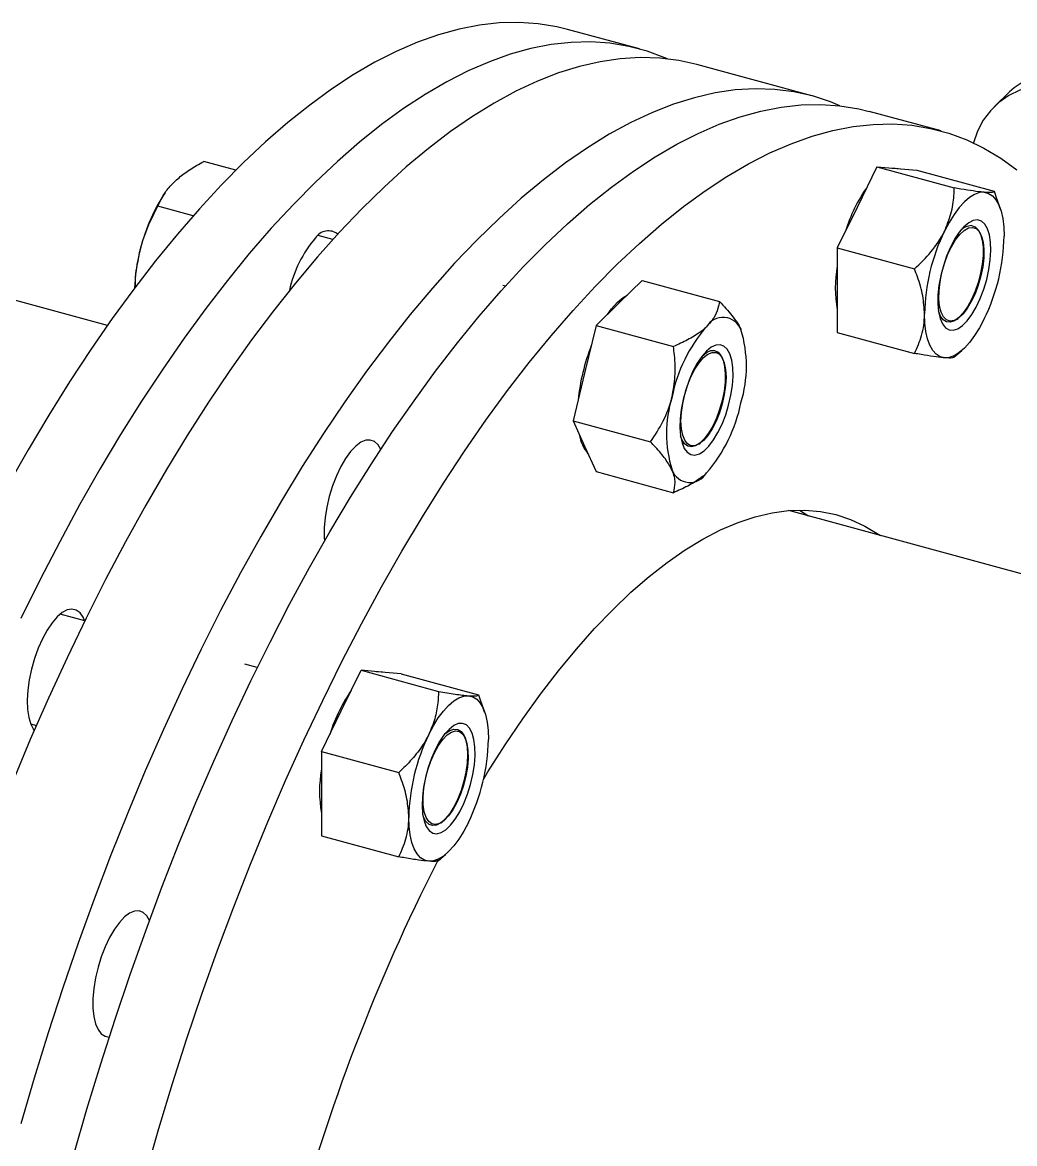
# Model space of a CAD drawing. Header units: inches. Extents: x 0.9 to 37.1, y -8.4 to 11.7.
# Drawn here: x 2.2476 to 2.327, y 0.9268 to 1.0166 of the extents above; entities that cross this region are included whole.
import ezdxf

# ---------------------------------------------------------------- set-up
doc = ezdxf.new("R2010")
doc.units = ezdxf.units.IN
doc.header["$MEASUREMENT"] = 0

msp = doc.modelspace()

# ---------------------------------------------------------------- linework, layer by layer
at = {"color": 7, "linetype": 'Continuous', "lineweight": 25}
for p, q in [((2.296980691391068, 1.014451468117151), (2.291222760911398, 1.016016350244)), ((2.310799724542276, 1.010695751012706), (2.301587035774803, 1.013199562415664)), ((2.326629332891768, 1.011007875918082), (2.32541398031643, 1.009821654546196)), ((2.321163999405686, 1.007878963184387), (2.315406068926015, 1.009443845311235)), ((2.254362747426207, 0.9923012377976144), (2.198159063095046, 1.007576194899546)), ((2.26465514046023, 1.004738743926904), (2.26208597558745, 1.005436987888782)), ((2.316019069947375, 1.005000741074157), (2.314424527368531, 1.001753558913922)), ((2.316019069947375, 1.005000741074157), (2.322214603143501, 1.003316927905667)), ((2.316019069947375, 1.005000741074157), (2.31761361252622, 1.004866203793751)), ((2.317210336291034, 1.004900229657126), (2.317466209505939, 1.004906264776198)), ((2.317466209505939, 1.004906264776198), (2.317663812403531, 1.004871501408311)), ((2.31761361252622, 1.004866203793751), (2.319208155105065, 1.004731666513346)), ((2.317714681693168, 1.004857676225385), (2.317663812403531, 1.004871501408311)), ((2.319208155105065, 1.004731666513346), (2.32540368830119, 1.003047853344857)), ((2.258976878323043, 1.002924012131323), (2.258883764114065, 1.002787554173283)), ((2.32540368830119, 1.003047853344857), (2.325617885245128, 1.002389091916882)), ((2.325901649783855, 1.001658217154572), (2.325645802261845, 1.002398357222255)), ((2.261227528598418, 1.001075314829566), (2.258403537238928, 1.00184281517026)), ((2.314424527368531, 1.001753558913922), (2.312829984789687, 0.9985063767536877)), ((2.324345727661865, 0.9995808338544316), (2.324285979209472, 0.9997131373369346)), ((2.272426896687357, 0.9991943493481572), (2.271249211856569, 0.9995144188504317)), ((2.312829984789687, 0.9985063767536877), (2.319025517985812, 0.9968225635851988)), ((2.312829984789687, 0.9985063767536877), (2.312829984789687, 0.9951246573130481)), ((2.286245929838561, 0.9954386322437219), (2.286041617255399, 0.9954941600259364)), ((2.295358076166618, 0.9940968536079695), (2.297199295340878, 0.9958939399672304)), ((2.297199295340878, 0.9958939399672304), (2.303394828537003, 0.9942101267987415)), ((2.312829984789687, 0.9951246573130481), (2.312829984789687, 0.9917429378724085)), ((2.293516856992357, 0.9922997672487082), (2.295358076166618, 0.9940968536079695)), ((2.322401710121636, 0.992780033413891), (2.322520207220508, 0.9928638935749006)), ((2.293516856992357, 0.9922997672487082), (2.292596247405227, 0.9884725691250122)), ((2.293516856992357, 0.9922997672487082), (2.299712390188483, 0.9906159540802193)), ((2.312829984789687, 0.9917429378724085), (2.319025517985812, 0.9900591247039192)), ((2.322188711705908, 0.9897531890713283), (2.322810578912476, 0.9902847271774178)), ((2.303684733881108, 0.9895830753813923), (2.303624985428715, 0.9897153788638957)), ((2.292596247405227, 0.9884725691250122), (2.291675637818097, 0.9846453710013163)), ((2.291675637818097, 0.9846453710013163), (2.297871171014222, 0.982961557832827)), ((2.291675637818097, 0.9846453710013163), (2.292596247405227, 0.9826152592368809)), ((2.301740716340879, 0.9827822749408521), (2.301859213439752, 0.9828661351018617)), ((2.292596247405227, 0.9826152592368809), (2.293516856992357, 0.9805851474724459)), ((2.293516856992357, 0.9805851474724459), (2.299712390188483, 0.978901334303957)), ((2.302137778610533, 0.9802768771352404), (2.302149585131717, 0.9802869687043789)), ((2.397153140472465, 0.9534938685956593), (2.308956693717798, 0.9774637730023241)), ((2.252552006018012, 0.968646935195538), (2.25058821807581, 0.969180650679343)), ((2.26637103916922, 0.9648912180911022), (2.26538062347464, 0.9651603918548473)), ((2.273102539807015, 0.9614220322697946), (2.27469708238586, 0.9646692144300286)), ((2.27469708238586, 0.9646692144300286), (2.280892615581985, 0.9629854012615398)), ((2.276291624964704, 0.9645346771496235), (2.27469708238586, 0.9646692144300286)), ((2.277886167543548, 0.9644001398692184), (2.276291624964704, 0.9645346771496235)), ((2.276392694131651, 0.9645261495812574), (2.276341824842015, 0.9645399747641834)), ((2.277886167543548, 0.9644001398692184), (2.284081700739674, 0.962716326700729)), ((2.284081700739674, 0.962716326700729), (2.284295897683612, 0.9620575652727545)), ((2.284579662222339, 0.9613266905104441), (2.284323814700329, 0.9620668305781273)), ((2.27150799722817, 0.9581748501095602), (2.273102539807015, 0.9614220322697946)), ((2.248197780130869, 0.9603851156886978), (2.248671231590995, 0.9602564417266732)), ((2.283023740100349, 0.9592493072103037), (2.282963991647957, 0.959381610692807)), ((2.27150799722817, 0.9581748501095602), (2.27150799722817, 0.9547931306689206)), ((2.27150799722817, 0.9581748501095602), (2.277703530424295, 0.9564910369410708)), ((2.27150799722817, 0.9547931306689206), (2.27150799722817, 0.951411411228281)), ((2.28107972256012, 0.9524485067697634), (2.281198219658993, 0.952532366930773)), ((2.27150799722817, 0.951411411228281), (2.277703530424295, 0.9497275980597917)), ((2.280852601989541, 0.9494095915809426), (2.28148859135096, 0.9499532005332902))]:
    msp.add_line(p, q, dxfattribs=at)
at = {"color": 7, "linetype": 'Continuous', "lineweight": 25, "flags": 128}
for points in [[(2.291222760911398, 1.016016350244), (2.290373231079101, 1.016222250124698), (2.288870013640314, 1.016468860176207), (2.28733215909738, 1.01657465493597), (2.285761924463908, 1.016539479135587), (2.284161614275757, 1.016363384400396), (2.282533577208805, 1.016046629173703), (2.280880202631955, 1.015589678337484), (2.279203917100395, 1.014993202530104), (2.277507180794299, 1.014258077162064), (2.275792483908175, 1.013385381131213), (2.274062342996155, 1.01237639523932), (2.272319297278612, 1.011232600312319), (2.2705659049155, 1.009955675026993), (2.268804739251904, 1.008547493447284), (2.267038385041293, 1.007010122273846), (2.265269434652049, 1.005345817810878), (2.263500484262807, 1.003557022654683), (2.261734130052196, 1.001646362108825), (2.259972964388599, 0.9996166403311326), (2.258219572025487, 0.9974708362182092), (2.256476526307944, 0.9952120990334938), (2.254746385395924, 0.9928437437852811), (2.2530316885098, 0.9903692463614906), (2.251334952203704, 0.98779223842832), (2.249658666672144, 0.985116502100277), (2.248005292095295, 0.982345964389403), (2.246377255028343, 0.9794846914418409)], [(2.299236651059882, 1.013651798395907), (2.299024914480975, 1.013743355891289), (2.29759753571453, 1.01427030458885), (2.296131161558773, 1.014657367997849), (2.294627944119984, 1.014903978049359), (2.293090089577051, 1.015009772809122), (2.291519854943578, 1.014974597008738), (2.289919544755427, 1.014798502273547), (2.288291507688475, 1.014481747046854), (2.286638133111627, 1.014024796210635), (2.284961847580066, 1.013428320403256), (2.28326511127397, 1.012693195035215), (2.281550414387845, 1.011820499004364), (2.279820273475826, 1.010811513112472), (2.278077227758283, 1.009667718185471), (2.276323835395171, 1.008390792900145), (2.274562669731574, 1.006982611320435), (2.272796315520964, 1.005445240146998), (2.271027365131721, 1.003780935684029), (2.269258414742477, 1.001992140527835), (2.267492060531866, 1.000081479981977), (2.26573089486827, 0.998051758204284), (2.263977502505158, 0.9959059540913606), (2.262234456787615, 0.9936472169066453), (2.260504315875596, 0.9912788616584325), (2.258789618989471, 0.988804364234642), (2.257092882683375, 0.9862273563014714), (2.255416597151815, 0.9835516199734284), (2.253763222574965, 0.9807810822625544), (2.252135185508013, 0.9779198093149923), (2.250534875319862, 0.974972000443358), (2.24896464068639, 0.9719419819636679), (2.247426786143455, 0.9688342008458761)], [(2.301587035774803, 1.013199562415664), (2.300140178818129, 1.013521044531422), (2.298612270718307, 1.013712149941412), (2.297050172762095, 1.013760406354051), (2.295456209198798, 1.013665741968508), (2.293832751690625, 1.013428297636148), (2.292182215783903, 1.013048426650964), (2.29050705731497, 1.012526694223908), (2.288809768756134, 1.011863876641908), (2.287092875507117, 1.011060960112838), (2.285358932137507, 1.010119139298129), (2.283610518585806, 1.009039815535233), (2.281850236320736, 1.007824594752567), (2.280080704470507, 1.006475285080054), (2.278304555925807, 1.004993894158792), (2.276524433422319, 1.003382626153893), (2.274742985608592, 1.001643878474887), (2.272962863105104, 0.9997802382086234), (2.271186714560404, 0.9977944782699275), (2.269417182710174, 0.9956895532757808), (2.267656900445104, 0.9934685951491358), (2.265908486893403, 0.9911349084589216), (2.264174543523794, 0.9886919655031683), (2.262457650274776, 0.9861434011425656), (2.26076036171594, 0.9834930073921448), (2.259085203247007, 0.9807447277791308), (2.257434667340285, 0.9779026514753584), (2.255811209832113, 0.9749710072129849), (2.254217246268815, 0.9719541569925467), (2.252655148312604, 0.9688565895927304), (2.25112724021278, 0.965682913891508), (2.249635795347475, 0.9624378520085757), (2.248183032841082, 0.9591262322793002), (2.246771114262423, 0.9557529820706288)], [(2.332689794469041, 1.0112959871274), (2.331579327548784, 1.011532687047019), (2.330485053736778, 1.011635732959048), (2.329422930009293, 1.011603622222051), (2.328408444521969, 1.011436823082881), (2.327456390757632, 1.011137767848585), (2.326580651804009, 1.010710817417895), (2.325793997907032, 1.010162197689497), (2.32510790025191, 1.009499908774415), (2.324532363687414, 1.008733608336377), (2.324075780832647, 1.007874470761327), (2.323744809693769, 1.006935024209719), (2.32374403494951, 1.006932186051381)], [(2.313055684211029, 1.009896081291489), (2.312297074957302, 1.010207824823512), (2.310844312450909, 1.010683563067321), (2.309352867585603, 1.011017233128464), (2.307824959485779, 1.011208338538454), (2.306262861529568, 1.011256594951094), (2.30466889796627, 1.011161930565551), (2.303045440458098, 1.010924486233191), (2.301394904551376, 1.010544615248007), (2.299719746082443, 1.01002288282095), (2.298022457523607, 1.009360065238951), (2.29630556427459, 1.008557148709881), (2.29457162090498, 1.007615327895172), (2.292823207353279, 1.006536004132276), (2.29106292508821, 1.00532078334961), (2.28929339323798, 1.003971473677096), (2.287517244693279, 1.002490082755835), (2.285737122189792, 1.000878814750935), (2.283955674376065, 0.9991400670719295), (2.282175551872577, 0.9972764268056657), (2.280399403327877, 0.9952906668669699), (2.278629871477647, 0.9931857418728232), (2.276869589212578, 0.9909647837461781), (2.275121175660876, 0.988631097055964), (2.273387232291267, 0.9861881541002111), (2.271670339042249, 0.9836395897396084), (2.269973050483413, 0.9809891959891872), (2.268297892014481, 0.9782409163761732), (2.266647356107758, 0.9753988400724012), (2.265023898599586, 0.9724671958100273), (2.263429935036288, 0.9694503455895891), (2.261867837080077, 0.9663527781897727), (2.260339928980254, 0.9631791024885508), (2.258848484114947, 0.959934040605618), (2.257395721608554, 0.956622420876343), (2.255983803029897, 0.9532491706676716), (2.254614829176017, 0.9498193090466889), (2.2532908369464, 0.9463379393127362), (2.252013796312264, 0.9428102414041994), (2.250785607385432, 0.9392414641912676), (2.24960809759116, 0.9356369176661241), (2.248483018949098, 0.9320019650421987), (2.247412045466457, 0.9283420147742287)], [(2.251677985574654, 0.9258808867306176), (2.252723415575141, 0.9295228879713298), (2.25382275092805, 0.9331420330668876), (2.254974378207153, 0.9367330104227891), (2.256176607240612, 0.9402905497845744), (2.257427673591534, 0.9438094299726512), (2.258725741147527, 0.947284486545096), (2.260068904815455, 0.9507106193771833), (2.261455193317413, 0.9540828001465247), (2.262882572083857, 0.9573960797128223), (2.264348946239615, 0.960645595381417), (2.265852163678402, 0.9638265780399622), (2.267390018221337, 0.9669343591577535), (2.268960252854809, 0.9699643776374436), (2.270560563042961, 0.972912186509078), (2.272188600109912, 0.9757734594566401), (2.273841974686762, 0.9785439971675141), (2.275518260218321, 0.981219733495557), (2.277214996524418, 0.9837967414287272), (2.278929693410543, 0.9862712388525181), (2.280659834322562, 0.9886395941007309), (2.282402880040104, 0.9908983312854458), (2.284156272403216, 0.9930441353983692), (2.285917438066814, 0.9950738571760618), (2.287683792277425, 0.9969845177219194), (2.289452742666668, 0.9987733128781144), (2.29122169305591, 1.000437617341083), (2.292988047266521, 1.001974988514521), (2.294749212930118, 1.00338317009423), (2.296502605293231, 1.004660095379555), (2.298245651010772, 1.005803890306556), (2.299975791922792, 1.006812876198449), (2.301690488808918, 1.0076855722293), (2.303387225115013, 1.00842069759734), (2.305063510646573, 1.00901717340472), (2.306716885223423, 1.009474124240939), (2.308344922290374, 1.009790879467631), (2.309945232478526, 1.009966974202823), (2.311515467111997, 1.010002150003206), (2.313053321654932, 1.009896355243443), (2.31455653909372, 1.009649745191933), (2.315406068926015, 1.009443845311235)], [(2.257435916054324, 0.9243160046037691), (2.258481346054811, 0.9279580058444812), (2.259580681407721, 0.931577150940039), (2.260732308686824, 0.9351681282959405), (2.261934537720283, 0.9387256676577258), (2.263185604071204, 0.9422445478458026), (2.264483671627199, 0.9457196044182474), (2.265826835295126, 0.9491457372503347), (2.267213123797083, 0.9525179180196761), (2.268640502563528, 0.9558311975859737), (2.270106876719286, 0.9590807132545685), (2.271610094158072, 0.9622616959131136), (2.273147948701007, 0.9653694770309049), (2.27471818333448, 0.968399495510595), (2.276318493522631, 0.9713473043822294), (2.277946530589583, 0.9742085773297915), (2.279599905166432, 0.9769791150406655), (2.281276190697993, 0.9796548513687084), (2.282972927004089, 0.9822318593018786), (2.284687623890214, 0.9847063567256695), (2.286417764802232, 0.9870747119738823), (2.288160810519775, 0.9893334491585972), (2.289914202882887, 0.9914792532715206), (2.291675368546485, 0.9935089750492132), (2.293441722757096, 0.9954196355950709), (2.295210673146338, 0.9972084307512659), (2.296979623535581, 0.9988727352142344), (2.298745977746192, 1.000410106387672), (2.300507143409789, 1.001818287967381), (2.302260535772901, 1.003095213252707), (2.304003581490443, 1.004239008179708), (2.305733722402463, 1.0052479940716), (2.307448419288588, 1.006120690102451), (2.309145155594683, 1.006855815470492), (2.310821441126244, 1.007452291277871), (2.312474815703093, 1.00790924211409), (2.314102852770045, 1.008225997340783), (2.315703162958196, 1.008402092075974), (2.317273397591668, 1.008437267876357), (2.318811252134603, 1.008331473116595), (2.32031446957339, 1.008084863065085), (2.321780843729147, 1.007697799656085), (2.323208222495592, 1.007170850958525), (2.324594510997549, 1.006504790342282), (2.325937674665477, 1.00570059534316), (2.327235742221471, 1.004759446228217)], [(2.324615255989499, 1.002963307127503), (2.324241123464903, 1.002937011874196), (2.323846109385919, 1.002797744195694), (2.323436972552953, 1.002547887000588), (2.323020713410655, 1.002191715414761), (2.322604454268356, 1.001735323632794), (2.322195317435391, 1.001186520644613), (2.321800303356406, 1.000554696621503), (2.32142617083181, 0.9998506622476744)], [(2.324615255989499, 1.002963307127503), (2.324962105448479, 1.002876180036541), (2.325275737151438, 1.002677121369991), (2.325550784772981, 1.002369537076828), (2.325782542172045, 1.001958690009586), (2.325967043915279, 1.001451609875496), (2.326101133126701, 1.000856972956238), (2.326182515502729, 1.000184953654368), (2.326209798568343, 0.9994470504064585)], [(2.324084146914076, 1.0007553574327), (2.323738169431238, 1.000712060349835), (2.323369132321574, 1.000528061839005), (2.322988896741432, 1.000209275763743), (2.322609683775218, 0.9997659481708072), (2.322243681639684, 0.9992123279738045), (2.321902653944612, 0.9985662089813871), (2.321597561600721, 0.9978483579895996), (2.321338210526975, 0.9970818473199685), (2.321132936480279, 0.9962913132561018), (2.320988337137392, 0.9955021642132666), (2.320909060040172, 0.9947397640910132), (2.320897653219756, 0.9940286170565762), (2.320954483300733, 0.9933915799607753), (2.321077723717544, 0.9928491277000258), (2.321263413421788, 0.9924186951363199), (2.321505584193586, 0.9921141167264156), (2.321796452465072, 0.9919451818710154), (2.322126669490675, 0.9919173202753719), (2.322485621823487, 0.9920314274340938), (2.322861772440187, 0.9922838358492116), (2.323243031550454, 0.9926664329065815), (2.323617145172785, 0.9931669216219783), (2.323972088987534, 0.9937692158762843), (2.324296454808448, 0.9944539574365976), (2.324579817251154, 0.9951991381457628), (2.324813068813591, 0.9959808072826495), (2.324988712598622, 0.9967738413580398), (2.325101103270478, 0.9975527516042395), (2.325146628500487, 0.9982925032050463), (2.325123825070301, 0.9989693199353402), (2.325033425900929, 0.999561448348524), (2.324878336496052, 1.000049856950192), (2.324663541556755, 1.000418847886023), (2.324395944769118, 1.000656561483733), (2.324084146914076, 1.0007553574327)], [(2.323598328903852, 1.000298511494267), (2.323886516655806, 1.000202873795235), (2.324130658799321, 0.9999708856266114), (2.324321931401224, 0.9996109316452513), (2.324453421371327, 0.9991360215258913), (2.324520376319518, 0.9985633197576109), (2.324520376319518, 0.9979135252744769), (2.324453421371327, 0.9972101233421315), (2.324321931401224, 0.9964785367391062), (2.324130658799321, 0.9957452069113644), (2.323886516655806, 0.995036638309553), (2.323598328903851, 0.9943784404490987), (2.323276511399681, 0.9937944023155967), (2.322932695466381, 0.9933056325688878), (2.322579307507585, 0.9929297966210955), (2.322229119884868, 0.9926804781626037), (2.321894789291319, 0.9925666882120954), (2.321588399305679, 0.9925925394348587), (2.321321023660321, 0.9927570975003488), (2.321102326007707, 0.9930544148513256), (2.32094505259551, 0.9934564792234619)], [(2.321878541144996, 0.9926470006452335), (2.321590876580531, 0.9927448386259252), (2.321348954843555, 0.9929831233713284), (2.321162072850745, 0.993352697732309), (2.321037412372283, 0.9938393591734336), (2.320979764040445, 0.9944244055684432), (2.320991343248292, 0.9950853539124749), (2.321071705013363, 0.9957968043313321), (2.321217761078094, 0.9965314161844039), (2.321423898589823, 0.997260958750152), (2.321682195799581, 0.9979573961169068), (2.32198272649045, 0.9985939645872306), (2.32231394143652, 0.9991462011918002), (2.322663112233162, 0.9995928837876003), (2.323016820442476, 0.9999168466129764), (2.323361473256341, 1.00010563995823), (2.323683825860405, 1.000152008600979), (2.323971490424869, 1.000054170620287), (2.324213412161846, 0.999815885874884), (2.324400294154655, 0.9994463115139038), (2.324524954633118, 0.9989596500727789), (2.324582602964957, 0.9983746036777696), (2.324571023757109, 0.9977136553337376), (2.324490661992037, 0.9970022049148803), (2.324344605927307, 0.9962675930618086), (2.324138468415578, 0.99553805049606), (2.32388017120582, 0.9948416131293056), (2.32357964051495, 0.9942050446589819), (2.323248425568881, 0.9936528080544123), (2.322899254772239, 0.9932061254586122), (2.322545546562925, 0.9928821626332365), (2.322200893749059, 0.9926933692879829), (2.321878541144996, 0.9926470006452335)], [(2.295210673146338, 0.9941369145904169), (2.295675007669304, 0.9945277001241166), (2.296003581202873, 0.9947268863122267)], [(2.294417765089802, 0.9931790811704295), (2.294746338623373, 0.9936212906656214), (2.295210673146338, 0.9941369145904169)], [(2.32142617083181, 0.9897055039257552), (2.32107932137283, 0.989792631016718), (2.320765689669871, 0.9899916896832681), (2.320490642048329, 0.9902992739764307), (2.320258884649265, 0.990710121043672), (2.32007438290603, 0.9912172011777631), (2.319940293694608, 0.9918118380970204), (2.319858911318581, 0.9924838573988906), (2.319831628252966, 0.9932217606468003)], [(2.324615255989499, 0.9928181488055845), (2.324241123464903, 0.9921141144317556), (2.323846109385919, 0.9914822904086456), (2.323436972552953, 0.9909334874204649), (2.323020713410655, 0.9904770956384978), (2.322604454268356, 0.9901209240526705), (2.322195317435391, 0.9898710668575643), (2.321800303356405, 0.9897317991790624), (2.32142617083181, 0.9897055039257552)], [(2.302359719629897, 0.9902430084500193), (2.301979952861505, 0.9898095676070575), (2.301612392109524, 0.989264504239979), (2.301268851078948, 0.9886253371338811), (2.300960371461172, 0.9879126096454618), (2.300696868044925, 0.9871492294226338), (2.300486810046818, 0.9863597321338697), (2.300336948903746, 0.9855694928716305), (2.300252101276154, 0.9848039105760167), (2.300234994236606, 0.9840875916919316), (2.300286177619427, 0.9834435592976991), (2.300404006348582, 0.9828925131243813), (2.300584693311764, 0.9824521642493913), (2.300822431081308, 0.9821366658478912), (2.301109578569687, 0.9819561582980989), (2.301436906620362, 0.9819164432611855), (2.301793894640457, 0.9820187972111163), (2.302169068741273, 0.9822599304077229), (2.302550370518519, 0.9826320926316607), (2.302925544619337, 0.9831233222828377), (2.303282532639432, 0.9837178308360786), (2.303609860690107, 0.9843965102973193), (2.303897008178486, 0.985137547350257), (2.30413474594803, 0.9859171244542821), (2.304315432911212, 0.9867101853598332), (2.304433261640367, 0.9874912404368734), (2.304484445023188, 0.9882351859325724), (2.30446733798364, 0.9889181108265777), (2.304382490356048, 0.9895180653508837), (2.304232629212976, 0.990015766473435), (2.304022571214869, 0.9903952176706432), (2.303759067798623, 0.9906442230688164), (2.303450588180845, 0.9907547794295746), (2.303107047150271, 0.990723333380517), (2.302739486398289, 0.9905508956235347), (2.302359719629897, 0.9902430084500193)], [(2.302006861191415, 0.989850501027878), (2.302359047890246, 0.9901324791501911), (2.302698505644166, 0.9902807320634217), (2.303012965565503, 0.9902899015210167), (2.303291062253381, 0.9901596561148875), (2.303522744568927, 0.9898947032533627), (2.303699638909612, 0.9895046190231858), (2.303815351853073, 0.98900350208479), (2.303865701232046, 0.9884094641099761), (2.303848867288789, 0.9877439751789052), (2.303765458445874, 0.9870310877954607), (2.303618489316202, 0.9862965675670896), (2.303413271747043, 0.9855669619686194), (2.303157222836038, 0.9848686408473477), (2.302859596857957, 0.9842268433480554), (2.302531150791108, 0.9836647657045536), (2.3021837555321, 0.9832027228673579), (2.301829966850729, 0.982857414268445), (2.301482571591722, 0.9826413202602722), (2.301154125524872, 0.9825622510433232), (2.300856499546791, 0.9826230643851104), (2.300600450635786, 0.9828215623330148), (2.300395233066627, 0.9831505706540171), (2.300284058817601, 0.9834587207403906)], [(2.302120189721943, 0.9830860265967787), (2.301767996145482, 0.9828059854906384), (2.301429337170655, 0.9826641274501147), (2.301117227271936, 0.9826659040001493), (2.300843660657705, 0.9828112468689207), (2.300619150339527, 0.9830945706114913), (2.300452324123022, 0.9835049872553241), (2.300349593046134, 0.9840267247189609), (2.300314905006535, 0.984639732924268), (2.300349593046134, 0.9853204543096936), (2.300452324123022, 0.9860427291341494), (2.300619150339527, 0.9867788007811882), (2.300843660657705, 0.9875003824302078), (2.301117227271936, 0.9881797441031033), (2.301429337170655, 0.9887907783117766), (2.301767996145482, 0.9893100033542601), (2.302120189721943, 0.9897174657033561), (2.302472383298403, 0.9899975068094964), (2.302811042273231, 0.9901393648500201), (2.303123152171949, 0.9901375882999854), (2.30339671878618, 0.989992245431214), (2.303621229104358, 0.989708921688643), (2.303788055320863, 0.9892985050448106), (2.303890786397751, 0.9887767675811734), (2.303925474437351, 0.9881637593758668), (2.303890786397751, 0.9874830379904411), (2.303788055320863, 0.9867607631659849), (2.303621229104358, 0.9860246915189466), (2.30339671878618, 0.985303109869927), (2.303123152171949, 0.9846237481970315), (2.30281104227323, 0.9840127139883581), (2.302472383298403, 0.9834934889458742), (2.302120189721943, 0.9830860265967787)], [(2.276256955874239, 0.9823576350441905), (2.276042656435952, 0.9827222439914096), (2.275757386373586, 0.9829904893437047), (2.275425917335199, 0.9831172319571215), (2.275057785081523, 0.9830988256774322), (2.274663580107238, 0.9829358000197908), (2.274254642971729, 0.9826328449355479), (2.273842738051832, 0.9821986758908885), (2.273439715102142, 0.9816457831387373), (2.273057168359136, 0.9809900723969247), (2.272706102996112, 0.9802504072696432), (2.272396618524381, 0.9794480665758996), (2.272137618248716, 0.9786061321966346), (2.271936553135488, 0.9777488250510338), (2.271799207461928, 0.9769008083047814), (2.271729532412996, 0.9760864778556861), (2.271729532412996, 0.9753292605081216), (2.271751765571726, 0.9750189551071475)], [(2.284509148985654, 0.9559776212194566), (2.284845911037244, 0.9565272941258129), (2.286231586002972, 0.9587066867940353), (2.287636707672016, 0.9607857561009285), (2.289058232863729, 0.9627599992453351), (2.290493082871087, 0.9646251404562225), (2.291938150128482, 0.9663771402530523), (2.293390304942018, 0.9680122041943946), (2.29484640226773, 0.9695267910958436), (2.296303288523051, 0.9709176206994345), (2.297757808416765, 0.9721816807779522), (2.299206811782674, 0.9733162336587431), (2.300647160402144, 0.9743188221529064), (2.302075734800798, 0.9751872748770176), (2.303489441004602, 0.975919710955861), (2.304885217240715, 0.9765145440959859), (2.306260040568619, 0.9769704860212665), (2.307610933427126, 0.9772865492630207), (2.308934970083119, 0.977462049298647), (2.310229282968034, 0.9774966060341477), (2.311491068888373, 0.977390144627329), (2.312717595096807, 0.9771428956498913), (2.313906205210683, 0.9767553945880634), (2.315054324965176, 0.9762284806828574), (2.316159467788555, 0.9755632951124604), (2.316296748344, 0.9754689034332684)], [(2.309816270568557, 0.9775008770711135), (2.310401537308885, 0.977128177239309), (2.31053881786433, 0.9770337855601166)], [(2.252534962571056, 0.968651567239224), (2.252417946011592, 0.9689150266610276), (2.252168126768863, 0.9692735633852676), (2.25186647430321, 0.9694953010326426), (2.25152166660685, 0.9695738606147537), (2.251143623169419, 0.9695069821154574), (2.25074321961231, 0.9692965895074126), (2.250331974816848, 0.9689487354028921), (2.249921719547046, 0.9684734269311464), (2.249524256100069, 0.9678843378515158), (2.249151018775624, 0.9671984151842694)], [(2.249151018775624, 0.9671984151842694), (2.248812744931984, 0.9664353916756876), (2.248519166091739, 0.9656172181228793), (2.248278727983602, 0.9647674318893134), (2.248098347574182, 0.9639104797777276), (2.24798321407944, 0.963071014740124), (2.247936639680395, 0.9622731866572245), (2.247959964237712, 0.9615399475903708), (2.248052516746343, 0.9608923914925129), (2.248211634639123, 0.960349147373583), (2.248432740383985, 0.9599258433778006), (2.248492806858625, 0.9598454581353666)], [(2.275888348729518, 0.9645687030129988), (2.276076495755461, 0.9645784468701333), (2.276341824842015, 0.9645399747641834)], [(2.280104183270295, 0.9595191356035468), (2.280478315794889, 0.9602231699773758), (2.280873329873875, 0.9608549940004854), (2.28128246670684, 0.961403796988666), (2.281698725849139, 0.9618601887706331), (2.282114984991438, 0.9622163603564609), (2.282524121824403, 0.9624662175515666), (2.282919135903388, 0.962605485230069), (2.283293268427983, 0.9626317804833757)], [(2.283293268427983, 0.9626317804833757), (2.283640117886964, 0.9625446533924129), (2.283953749589922, 0.9623455947258632), (2.284228797211464, 0.9620380104327002), (2.284460554610529, 0.961627163365459), (2.284645056353763, 0.9611200832313682), (2.284779145565185, 0.9605254463121109), (2.284860527941213, 0.9598534270102403), (2.284887811006827, 0.959115523762331)], [(2.280635292345718, 0.9583479433877717), (2.280323494490675, 0.9576404989085523), (2.280055897703038, 0.9568804199742571), (2.27984110276374, 0.9560921361472303), (2.279686013358864, 0.9553009835182733), (2.279595614189492, 0.9545323903838447), (2.279572810759305, 0.9538110599596843), (2.279618335989316, 0.9531601763991384), (2.279730726661171, 0.9526006596353906), (2.279906370446202, 0.9521504929976006), (2.280139622008639, 0.951824145211905), (2.280422984451345, 0.9516321053646561), (2.280747350272259, 0.9515805457745548), (2.281102294087009, 0.951671123609251), (2.281476407709338, 0.9519009276226091), (2.281857666819606, 0.9522625717245572), (2.282233817436305, 0.9527444323760967), (2.282592769769118, 0.9533310221794107), (2.282922986794722, 0.9540034876555734), (2.283213855066208, 0.9547402152108737), (2.283456025838005, 0.9555175258155035), (2.28364171554225, 0.9563104360670565), (2.28376495595906, 0.9570934611776387), (2.283821786040038, 0.9578414340759211), (2.28381037921962, 0.9585303142975192), (2.283731102122401, 0.9591379606652972), (2.283586502779515, 0.9596448429250226), (2.283381228732818, 0.9600346694638038), (2.283121877659072, 0.9602949109359331), (2.282816785315181, 0.9604172029663696), (2.28247575762011, 0.9603976149886324), (2.282109755484575, 0.9602367765764432), (2.281730542518361, 0.9599398572087083), (2.28135030693822, 0.9595164001182126), (2.280981269828555, 0.9589800155642663), (2.280635292345718, 0.9583479433877717)], [(2.281365324433257, 0.9595355366833935), (2.281434414875243, 0.959599286513511), (2.281784602497961, 0.9598486049720028), (2.282118933091509, 0.9599623949225111), (2.282425323077149, 0.9599365436997478), (2.282692698722508, 0.9597719856342581), (2.282911396375122, 0.9594746682832809), (2.283073511732013, 0.9590553374705331), (2.283173185521798, 0.9585291489041432), (2.283206815274015, 0.9579151204098713), (2.283173185521798, 0.9572354445773366), (2.283073511732013, 0.9565146866620049), (2.282911396375122, 0.955778896732852), (2.282692698722508, 0.9550546681550003), (2.282425323077149, 0.954368176436212), (2.282118933091509, 0.9537442331758408), (2.28178460249796, 0.9532053893089851), (2.281434414875243, 0.9527711200569371), (2.281081026916448, 0.952457121041943), (2.280737210983148, 0.9522747410065215), (2.280415393478977, 0.9522305716403392), (2.280127205727023, 0.9523262093393718), (2.279883063583508, 0.9525581975079951), (2.279691790981604, 0.9529181514893552), (2.279623065035024, 0.9531249525757062)], [(2.282361838298888, 0.9540774872269053), (2.282039485694825, 0.9534946038221714), (2.281694832880959, 0.9530106137431185), (2.281341124671645, 0.9526441164570603), (2.280991953875004, 0.9524091962491656), (2.280660738928933, 0.9523148809712794), (2.280360208238065, 0.9523647951066376), (2.280101911028307, 0.9525570204830114), (2.279895773516577, 0.9528841699869877), (2.279749717451847, 0.9533336714465959), (2.279669355686776, 0.9538882507728266), (2.279657776478928, 0.9545265957931846), (2.279715424810767, 0.955224175266526), (2.279840085289229, 0.9559541816048966), (2.280026967282039, 0.9566885610741056), (2.280268889019016, 0.9573990918829955), (2.28055655358348, 0.9580584687310516), (2.280878906187544, 0.9586413521357859), (2.281223559001409, 0.9591253422148385), (2.281577267210723, 0.9594918395008971), (2.281926438007364, 0.9597267597087917), (2.282257652953435, 0.959821074986678), (2.282558183644303, 0.9597711608513193), (2.282816480854061, 0.9595789354749455), (2.283022618365791, 0.9592517859709697), (2.283168674430522, 0.9588022845113615), (2.283249036195592, 0.9582477051851308), (2.28326061540344, 0.9576093601647724), (2.283202967071602, 0.9569117806914313), (2.28307830659314, 0.9561817743530607), (2.282891424600329, 0.9554473948838518), (2.282649502863353, 0.9547368640749614), (2.282361838298888, 0.9540774872269053)], [(2.280104183270295, 0.9493739772816276), (2.279757333811313, 0.9494611043725905), (2.279443702108356, 0.9496601630391401), (2.279168654486813, 0.9499677473323032), (2.278936897087748, 0.9503785943995444), (2.278752395344514, 0.9508856745336356), (2.278618306133092, 0.9514803114528925), (2.278536923757065, 0.952152330754763), (2.27850964069145, 0.9528902340026728)], [(2.283293268427983, 0.952486622161457), (2.282919135903388, 0.951782587787628), (2.282524121824402, 0.951150763764518), (2.282114984991438, 0.9506019607763374), (2.281698725849139, 0.9501455689943703), (2.281282466706839, 0.9497893974085425), (2.280873329873875, 0.9495395402134368), (2.280478315794889, 0.9494002725349349), (2.280104183270295, 0.9493739772816276)], [(2.257731330835302, 0.9446377006559445), (2.257518516181507, 0.9449990382482896), (2.25723324611914, 0.9452672836005847), (2.256901777080754, 0.9453940262140015), (2.256533644827078, 0.9453756199343122), (2.256139439852793, 0.9452125942766711), (2.255730502717284, 0.9449096391924283), (2.255318597797388, 0.9444754701477684), (2.254915574847697, 0.9439225773956177), (2.254533028104692, 0.9432668666538051), (2.254181962741669, 0.9425272015265231), (2.253872478269936, 0.9417248608327795), (2.253613477994271, 0.9408829264535146), (2.253412412881044, 0.9400256193079142), (2.253275067207483, 0.9391776025616614), (2.253205392158552, 0.9383632721125665), (2.253205392158552, 0.9376060547650016), (2.253275067207483, 0.9369277342833944), (2.253412412881044, 0.9363478247129855), (2.253613477994271, 0.9358830089962771), (2.253872478269936, 0.9355466590351504), (2.254181962741669, 0.9353484510055972), (2.25450522846204, 0.9352931098334962)]]:
    msp.add_lwpolyline(points, dxfattribs=at)
at = {"color": 7, "linetype": 'Continuous', "lineweight": 25}
for centre, radius, start, end in [((2.331538295149, 1.005472399663824), 0.007398608504603462, 71.34281987238435, 131.5672021986685), ((2.325553953801508, 0.9961185876594953), 0.0126271316569828, 144.9062206248494, 162.7866944827094), ((2.270959000668865, 0.9950013812338958), 0.01436787482185354, 147.1858746844298, 167.2909442777439), ((2.272064183432446, 0.9986313674049834), 0.001242750945107803, 52.77157324373466, 146.5422826446882), ((2.335681228946783, 0.9929154637591235), 0.01585256004362902, 154.0567120876766, 178.8928847441084), ((2.323648961357073, 0.9990140543362362), 0.001285454719598178, 92.25739304552015, 138.4261073145498), ((2.278511725005878, 0.9929851480454386), 0.00980316006346812, 139.7705362722743, 167.546917836006), ((2.310360197874527, 0.9997533472941349), 0.01585256004362768, 334.056712087676, 358.8928847441098), ((2.271438067813175, 0.9945905937716484), 0.01492849961900635, 166.1573970762004, 177.3642147019761), ((2.323160146938324, 0.9953085881621369), 0.01047904904145537, 170.3301334992636, 189.6698665007372), ((2.303684568695456, 0.9914129553189466), 0.001537916961766808, 20.87379349701448, 149.4805509204787), ((2.311624055764722, 0.9841544192626444), 0.01226629895740041, 139.0487430266292, 168.644172080942), ((2.295552826407354, 0.9890322765924822), 0.01000687064906911, 342.9824618187679, 17.01753818123295), ((2.308390935801937, 0.9847018925673314), 0.01639287060375474, 158.6059527726088, 174.3436440591768), ((2.309166612852444, 0.983641017514699), 0.01000687064907293, 162.9824618187738, 197.0175381812271), ((2.293095383495079, 0.9885188748445337), 0.01226629895739295, 319.0487430266163, 348.6441720809495), ((2.295356929711, 0.984080428037442), 0.003232155348907647, 189.2114636294737, 219.5749621087307), ((2.301034870564338, 0.9812603387882342), 0.001537916961766314, 200.8737934970135, 329.4805509204795), ((2.282081984878319, 0.9570921055777344), 0.01011909819905832, 143.9534855944196, 154.4146307903954), ((2.28685556183538, 0.9547064153181224), 0.01545512862717515, 154.0800101580949, 161.8381817122311), ((2.294359241385267, 0.9525839371149956), 0.01585256004362904, 154.0567120876759, 178.8928847441075), ((2.269038210313012, 0.9594218206500074), 0.01585256004362685, 334.0567120876747, 358.8928847441098), ((2.281700608774262, 0.9549770615180093), 0.01034347856988096, 170.2021502767701, 189.7978497232319), ((2.416432269137129, 0.8801600895811488), 0.1522685948490398, 152.9611980827707, 165.1827045525531)]:
    msp.add_arc(centre, radius, start, end, dxfattribs=at)
for points, knots in [([(2.259704970636497, 1.003786603737416), (2.259965732588281, 1.004018541102536), (2.260491155277166, 1.004485883646954), (2.261332489609782, 1.005022862740687), (2.261889554165029, 1.005329032262453), (2.26208597558745, 1.005436987888782)], [0, 0, 0, 0, 0.389448014514718, 0.7847188654868414, 0.9999999999999999, 0.9999999999999999, 0.9999999999999999, 0.9999999999999999]), ([(2.258403537238928, 1.00184281517026), (2.258517811996823, 1.002097826979325), (2.258747441588318, 1.00261026085905), (2.259197348730311, 1.00326028572352), (2.259565258979162, 1.003641746391602), (2.259704970636497, 1.003786603737416)], [0, 0, 0, 0, 0.3805934879738667, 0.7647841813874862, 1, 1, 1, 1]), ([(2.32142617083181, 0.9998506622476744), (2.321618595136446, 1.000313239687142), (2.322010397292545, 1.00125511051001), (2.322177462006037, 1.002429424190837), (2.322206216411239, 1.003116523272267), (2.322214603143501, 1.003316927905667)], [0, 0, 0, 0, 0.4060446745436651, 0.8267623950146934, 1, 1, 1, 1]), ([(2.324615255989499, 1.002963307127503), (2.324578034521677, 1.002966607250678), (2.324333716790925, 1.002988268905961), (2.323755945309371, 1.00306177785655), (2.322940803105858, 1.003190961401188), (2.322394405042359, 1.0032857395032), (2.322214603143501, 1.003316927905667)], [0, 0, 0, 0, 0.06625438873008027, 0.4348867160202385, 0.8140395284738142, 1, 1, 1, 1]), ([(2.32540368830119, 1.003047853344857), (2.325388449121652, 1.003026694656126), (2.325352394662804, 1.002976635197856), (2.32514680533162, 1.002932759245073), (2.324793930477459, 1.002953038791492), (2.324615255989499, 1.002963307127503)], [0, 0, 0, 0, 0.2654708005954908, 0.6280788300799408, 0.9999999999999999, 0.9999999999999999, 0.9999999999999999, 0.9999999999999999]), ([(2.256943141875106, 0.9981623192544586), (2.256965612971007, 0.9982528812529199), (2.257135748733601, 0.9989385547393943), (2.25756521799861, 1.000201796944824), (2.258122395678149, 1.001292477777322), (2.258403537238928, 1.00184281517026)], [0, 0, 0, 0, 0.07010571820324443, 0.5307925293049175, 0.9999999999999999, 0.9999999999999999, 0.9999999999999999, 0.9999999999999999]), ([(2.319025517985812, 0.9968225635851988), (2.319485041197437, 0.9972697709649965), (2.320420825876282, 0.9981804753727248), (2.321134108396434, 0.9992594068954115), (2.321418467825884, 0.9998350681728088), (2.32142617083181, 0.9998506622476744)], [0, 0, 0, 0, 0.4841952181635593, 0.9860273763411894, 1, 1, 1, 1]), ([(2.256597129244679, 0.9953496220184195), (2.256600216564515, 0.9956235483089988), (2.256610898372206, 0.9965713049758698), (2.256805082209716, 0.9975011930111601), (2.256943141875106, 0.9981623192544586)], [0, 0, 0, 0, 0.2890259706464576, 1, 1, 1, 1]), ([(2.319831628252966, 0.9932217606468003), (2.31980099076198, 0.9937031586105629), (2.319738608647366, 0.99468335059048), (2.319377248107462, 0.9959022494065248), (2.319104941141916, 0.9966147501163549), (2.319025517985812, 0.9968225635851988)], [0, 0, 0, 0, 0.4060446745436612, 0.826762395014688, 1, 1, 1, 1]), ([(2.303394828537003, 0.9942101267987415), (2.303358704208242, 0.9940254250390081), (2.303273237459752, 0.9935884381278037), (2.302985305113978, 0.9928997676687765), (2.302570003336763, 0.9924312074851045), (2.302359719629897, 0.9921939569417217)], [0, 0, 0, 0, 0.2654708005954844, 0.6280788300799376, 0.9999999999999999, 0.9999999999999999, 0.9999999999999999, 0.9999999999999999]), ([(2.303394828537003, 0.9942101267987415), (2.303749597054712, 0.9938370429677161), (2.304472056628046, 0.9930772856275749), (2.304952283216828, 0.992331251366044), (2.305117084103916, 0.9919706985435157), (2.305121548391288, 0.9919609315365476)], [0, 0, 0, 0, 0.4841952181635576, 0.9860273763411913, 1, 1, 1, 1]), ([(2.319025517985812, 0.9900591247039192), (2.319237188930465, 0.9905272442690571), (2.319668240990406, 0.9914805347793956), (2.319830107256434, 0.9926059912705498), (2.319831588137416, 0.9932055200263705), (2.319831628252966, 0.9932217606468003)], [0, 0, 0, 0, 0.484195218163563, 0.9860273763411893, 1, 1, 1, 1]), ([(2.302359719629897, 0.9921939569417217), (2.302316871740663, 0.9921531988574861), (2.302035622782, 0.991885667155147), (2.301388909065716, 0.991419317631721), (2.300497529228339, 0.9909515154122417), (2.299906784979934, 0.9906990366577579), (2.299712390188483, 0.9906159540802193)], [0, 0, 0, 0, 0.06625438873007976, 0.4348867160202389, 0.814039528473822, 1, 1, 1, 1]), ([(2.299597890868506, 0.9865696724587645), (2.299696038165268, 0.9871133887803261), (2.299895879461613, 0.9882204694451024), (2.299839605384003, 0.9895869981765228), (2.299741116281901, 0.9903836085393274), (2.299712390188483, 0.9906159540802193)], [0, 0, 0, 0, 0.4060446745436637, 0.8267623950146932, 1, 1, 1, 1]), ([(2.32142617083181, 0.9897055039257552), (2.321388949363987, 0.9897088040489295), (2.321144631633235, 0.9897304657042132), (2.320566860151681, 0.9898039746548015), (2.319751717948169, 0.9899331581994395), (2.31920531988467, 0.9900279363014519), (2.319025517985812, 0.9900591247039192)], [0, 0, 0, 0, 0.0662543887300794, 0.4348867160202384, 0.8140395284738149, 1, 1, 1, 1]), ([(2.322177317878338, 0.9897544925357802), (2.322170194990123, 0.9897462289229102), (2.322138867223936, 0.9897098840408769), (2.321954732998949, 0.9896756782500704), (2.321603841213626, 0.9896954783516292), (2.32142617083181, 0.9897055039257552)], [0, 0, 0, 0, 0.1268448917435819, 0.5578870524852135, 1, 1, 1, 1]), ([(2.297871171014222, 0.982961557832827), (2.298225939531932, 0.983498921645781), (2.298948399105265, 0.9845932228919545), (2.299428625694045, 0.9858727324576186), (2.299593426581135, 0.986551291002236), (2.299597890868506, 0.9865696724587645)], [0, 0, 0, 0, 0.484195218163563, 0.9860273763411896, 1, 1, 1, 1]), ([(2.299597890868506, 0.9807123625706331), (2.299438468589772, 0.9810046830903505), (2.299113863064203, 0.9815998875792773), (2.298447416062001, 0.9823708688305812), (2.29800129123301, 0.9828281760666773), (2.297871171014222, 0.982961557832827)], [0, 0, 0, 0, 0.4060446745436619, 0.8267623950146886, 1, 1, 1, 1]), ([(2.299712390188483, 0.978901334303957), (2.29978096356008, 0.9791593628805884), (2.29992060810663, 0.9796848187936016), (2.299764114049902, 0.9803428694896708), (2.299602274924778, 0.9807026173687592), (2.299597890868506, 0.9807123625706331)], [0, 0, 0, 0, 0.4841952181635595, 0.9860273763411924, 1, 1, 1, 1]), ([(2.302125909799608, 0.9802811573896322), (2.301884782479824, 0.9800907835443842), (2.301361681097629, 0.9796777867024145), (2.300495768561541, 0.9792374374113892), (2.299906349051469, 0.9789845510211985), (2.299712390188483, 0.978901334303957)], [0, 0, 0, 0, 0.3645714987877577, 0.7909010687654764, 1, 1, 1, 1]), ([(2.280892615581985, 0.9629854012615398), (2.280877376402447, 0.9626779255226166), (2.2808413219436, 0.9619504669774668), (2.280635732612415, 0.9607777406253586), (2.280282857758254, 0.9599422018929684), (2.280104183270295, 0.9595191356035468)], [0, 0, 0, 0, 0.2654708005954847, 0.6280788300799386, 1, 1, 1, 1]), ([(2.280892615581985, 0.9629854012615398), (2.28135213879361, 0.9629069614490033), (2.282287923472454, 0.962747224632829), (2.283001205992607, 0.9626567078816302), (2.283285565422057, 0.9626324379314868), (2.283293268427983, 0.9626317804833757)], [0, 0, 0, 0, 0.4841952181635625, 0.9860273763411905, 1, 1, 1, 1]), ([(2.283293268427983, 0.9626317804833757), (2.283485692732619, 0.9626212865726482), (2.283877494888718, 0.9625999195376642), (2.28404455960221, 0.9626535444541728), (2.284073314007411, 0.9627021500241755), (2.284081700739674, 0.962716326700729)], [0, 0, 0, 0, 0.4060446745436582, 0.8267623950146846, 1, 1, 1, 1]), ([(2.280104183270295, 0.9595191356035468), (2.280066961802472, 0.9594453024314675), (2.27982264407172, 0.9589606693927464), (2.279244872590166, 0.9580890408645426), (2.278429730386653, 0.9571730734165946), (2.277883332323154, 0.9566599042775432), (2.277703530424295, 0.9564910369410708)], [0, 0, 0, 0, 0.06625438873007865, 0.434886716020235, 0.8140395284738152, 1, 1, 1, 1]), ([(2.27850964069145, 0.9528902340026728), (2.278479003200463, 0.9533716319664354), (2.278416621085851, 0.9543518239463524), (2.278055260545946, 0.9555707227623973), (2.277782953580399, 0.9562832234722274), (2.277703530424295, 0.9564910369410708)], [0, 0, 0, 0, 0.4060446745436659, 0.8267623950146948, 1, 1, 1, 1]), ([(2.277703530424295, 0.9497275980597917), (2.277915201368948, 0.9501957176249292), (2.278346253428891, 0.9511490081352676), (2.278508119694918, 0.9522744646264223), (2.2785096005759, 0.952873993382243), (2.27850964069145, 0.9528902340026728)], [0, 0, 0, 0, 0.4841952181635643, 0.9860273763411921, 0.9999999999999999, 0.9999999999999999, 0.9999999999999999, 0.9999999999999999]), ([(2.280104183270295, 0.9493739772816276), (2.279850483983687, 0.9494011244194911), (2.279333917598361, 0.9494563996986045), (2.278444131805059, 0.9495991948855496), (2.277870763468764, 0.9496986037123523), (2.277703530424295, 0.9497275980597917)], [0, 0, 0, 0, 0.4060446745436601, 0.8267623950146895, 1, 1, 1, 1]), ([(2.28083564831883, 0.9494301752335628), (2.280807861953674, 0.9494056391739729), (2.280738301165036, 0.9493442152473253), (2.280393122935656, 0.9493498966845366), (2.280111803914668, 0.949373342167489), (2.280104183270295, 0.9493739772816276)], [0, 0, 0, 0, 0.392884952107289, 0.9835538746818064, 1, 1, 1, 1])]:
    msp.add_open_spline(points, degree=3, knots=knots, dxfattribs=at)

doc.saveas('drawing.dxf')
